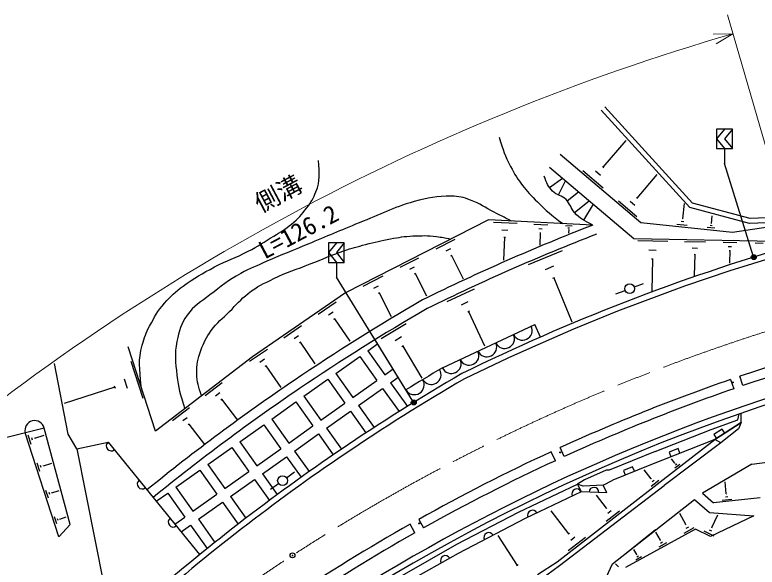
# Model space of a CAD drawing. Units: millimetres, scale not verified. Extents: x 40000 to 680000, y 20000 to 380000.
# Drawn here: x 379477 to 455064, y 243583 to 299827 of the extents above; entities that cross this region are included whole.
import ezdxf
from ezdxf.enums import TextEntityAlignment as Align

# ---------------------------------------------------------------- set-up
doc = ezdxf.new("R2010")
doc.units = ezdxf.units.MM
doc.header["$LTSCALE"] = 1000
doc.header["$PDMODE"] = 32
doc.header["$PDSIZE"] = 500
doc.linetypes.add('CHAIN', pattern=[18.5, 12, -1.5, 3.5, -1.5])
for name, color, linetype, lineweight in [('S-BGD', 7, 'Continuous', 25), ('S-BMK', 2, 'CHAIN', 13), ('S-STR-HTXT', 7, 'Continuous', 13), ('S-STR-STRC', 7, 'Continuous', 25)]:
    doc.layers.add(name, color=color, linetype=linetype, lineweight=lineweight)
doc.styles.add('@ＭＳ ゴシック', font='')
doc.styles.add('ＭＳ ゴシック', font='')
doc.styles.get('@ＭＳ ゴシック').set_extended_font_data('@MS Gothic')
doc.styles.get('ＭＳ ゴシック').set_extended_font_data('MS Gothic')

msp = doc.modelspace()

# ---------------------------------------------------------------- linework, layer by layer
at = {"layer": 'S-BGD'}
for p, q in [((448486, 280661), (439538, 290458)), ((448216, 280216), (439169, 290121)), ((439395, 284313), (441710, 287044)), ((433915, 284329), (442515, 277038)), ((439459, 284258), (439330, 284368)), ((439377, 282189), (437303, 283947)), ((439126, 283471), (438608, 283910)), ((442831, 281172), (444873, 283581)), ((433909, 282252), (435245, 283201)), ((434826, 281483), (435560, 282934)), ((435714, 280899), (436884, 281812)), ((442889, 281123), (442774, 281221)), ((436467, 279699), (437955, 280903)), ((437412, 278909), (438386, 280538)), ((442816, 279274), (440962, 280846)), ((442592, 280420), (442128, 280812)), ((447487, 279068), (447649, 280615)), ((454340, 279087), (448486, 280661)), ((454283, 278585), (448216, 280216)), ((427724, 278944), (413148, 271514)), ((438340, 278424), (427724, 278944)), ((447520, 279065), (447454, 279072)), ((450410, 278595), (450490, 279356)), ((460045, 279284), (454340, 279087)), ((428201, 278720), (430636, 278601)), ((432313, 278519), (433734, 278449)), ((435564, 278360), (436217, 278328)), ((447948, 278380), (446894, 278491)), ((447586, 278738), (447322, 278766)), ((450750, 278087), (449972, 278168)), ((450483, 278351), (450288, 278371)), ((450434, 278592), (450386, 278597)), ((460143, 278787), (454283, 278585)), ((429078, 277945), (429687, 277915)), ((432825, 278067), (433180, 278049)), ((432982, 277632), (432920, 276377)), ((432937, 277634), (433026, 277629)), ((435799, 278152), (435963, 278144)), ((435851, 277953), (435892, 277951)), ((435871, 277952), (435854, 277591)), ((422378, 275994), (424306, 276977)), ((429347, 277200), (429231, 274832)), ((429271, 277203), (429423, 277196)), ((442515, 277038), (460286, 276703)), ((442899, 276831), (445960, 276773)), ((447662, 276741), (449798, 276701)), ((451593, 276667), (452982, 276641)), ((423396, 275784), (423878, 276030)), ((448451, 276085), (448985, 276075)), ((452106, 276240), (452453, 276234)), ((454850, 276605), (455688, 276589)), ((423872, 275298), (423992, 275359)), ((423932, 275329), (425144, 272951)), ((431771, 274408), (435232, 275840)), ((444029, 275891), (444794, 275877)), ((448639, 275441), (448773, 275438)), ((448706, 275439), (448665, 273259)), ((452228, 275821), (452315, 275820)), ((452271, 275820), (452247, 274539)), ((418715, 274127), (420603, 275090)), ((444299, 274968), (444490, 274964)), ((444395, 274966), (444332, 271675)), ((419712, 273922), (420184, 274162)), ((433499, 273907), (434364, 274265)), ((414947, 272207), (416969, 273237)), ((420177, 273446), (420295, 273506)), ((420236, 273476), (421395, 271203)), ((434253, 273003), (434469, 273092)), ((434361, 273047), (436209, 268581)), ((416015, 271987), (416520, 272245)), ((442558, 272114), (443493, 272469)), ((413148, 271514), (403676, 264992)), ((416513, 271477), (416640, 271542)), ((416576, 271509), (417801, 269107)), ((423515, 270648), (426288, 271941)), ((440688, 271404), (441623, 271759)), ((410347, 269342), (412186, 270609)), ((424943, 270301), (425636, 270624)), ((411416, 269266), (411876, 269582)), ((425591, 269590), (425764, 269671)), ((425677, 269630), (427316, 266114)), ((411969, 268833), (412084, 268912)), ((412026, 268872), (413589, 266603)), ((416762, 266871), (419336, 268409)), ((406864, 266944), (408675, 268191)), ((423018, 263874), (432422, 268293)), ((432986, 267011), (432422, 268293)), ((407917, 266868), (408370, 267180)), ((418189, 266675), (418832, 267060)), ((408461, 266442), (408574, 266520)), ((408518, 266481), (410032, 264282)), ((415415, 265621), (416410, 266328)), ((418892, 266047), (419053, 266144)), ((418972, 266096), (420918, 262841)), ((393807, 257448), (391028, 266012)), ((403381, 264546), (405192, 265793)), ((415415, 265621), (417154, 263176)), ((403676, 264992), (393807, 257448)), ((404434, 264470), (404887, 264782)), ((412155, 263303), (414600, 265041)), ((414600, 265041), (416339, 262596)), ((384916, 257138), (383526, 264327)), ((391294, 264545), (392517, 260776)), ((404978, 264044), (405091, 264122)), ((405035, 264083), (406549, 261884)), ((412155, 263303), (413894, 260858)), ((417154, 263176), (417989, 263770)), ((390622, 262765), (390928, 261822)), ((398856, 261056), (400592, 262383)), ((408895, 260985), (411340, 262723)), ((411340, 262723), (413079, 260278)), ((413894, 260858), (416339, 262596)), ((417733, 262361), (418516, 262917)), ((417733, 262361), (419444, 259955)), ((452353, 262692), (452679, 261747)), ((453621, 262070), (453299, 263016)), ((389644, 261927), (384514, 260262)), ((389606, 262044), (389682, 261809)), ((414473, 260043), (416918, 261781)), ((416918, 261781), (418595, 259424)), ((399905, 261033), (400339, 261364)), ((408895, 260985), (410634, 258540)), ((400466, 260636), (400575, 260719)), ((400520, 260678), (402144, 258554)), ((405635, 258667), (408080, 260405)), ((408080, 260405), (409819, 257960)), ((410634, 258540), (413079, 260278)), ((414473, 260043), (416064, 257805)), ((395547, 258527), (397262, 259837)), ((411213, 257725), (413658, 259463)), ((413658, 259463), (415226, 257258)), ((396583, 258504), (397012, 258831)), ((405635, 258667), (407374, 256222)), ((450368, 257588), (453090, 258586)), ((453090, 258586), (453244, 259191)), ((453437, 258303), (453447, 259260)), ((397137, 258112), (397244, 258194)), ((397191, 258153), (398791, 256060)), ((402376, 256349), (404821, 258087)), ((404821, 258087), (406559, 255642)), ((407374, 256222), (409819, 257960)), ((450771, 256584), (453437, 258303)), ((453437, 258303), (450771, 256584)), ((453437, 258303), (453165, 257653)), ((382472, 257751), (370172, 254623)), ((383957, 246670), (380534, 257258)), ((381123, 256087), (380825, 257009)), ((381527, 256727), (382461, 257028)), ((385123, 247943), (382472, 257751)), ((385796, 255622), (384916, 257138)), ((407953, 255407), (410398, 257145)), ((410398, 257145), (411903, 255029)), ((411213, 257725), (412730, 255592)), ((444681, 255373), (450368, 257588)), ((451485, 257639), (450645, 257097)), ((450645, 257097), (450916, 256677)), ((453165, 257653), (451362, 256259)), ((451756, 257219), (451485, 257639)), ((381288, 256522), (381213, 256753)), ((381537, 256698), (381518, 256756)), ((385796, 255622), (388973, 256310)), ((388973, 256310), (398295, 244858)), ((402376, 256349), (404114, 253904)), ((450771, 256584), (444123, 253980)), ((450771, 256584), (444123, 253980)), ((445196, 252284), (450771, 256584)), ((451362, 256259), (445603, 251884)), ((451362, 256259), (450771, 256584)), ((385796, 255622), (388808, 240466)), ((399116, 254031), (401561, 255769)), ((401561, 255769), (403299, 253324)), ((404114, 253904), (406559, 255642)), ((435419, 254842), (435004, 255752)), ((447025, 255653), (446094, 255288)), ((447207, 255188), (447025, 255653)), ((404694, 253089), (407138, 254827)), ((407138, 254827), (408625, 252737)), ((407953, 255407), (409440, 253316)), ((434515, 254427), (434095, 255335)), ((444681, 255373), (440003, 253456)), ((446094, 255288), (446276, 254823)), ((382018, 253318), (381742, 254173)), ((382393, 253911), (383230, 254182)), ((399116, 254031), (400854, 251586)), ((444123, 253980), (440352, 252438)), ((444123, 253980), (440352, 252438)), ((445212, 254425), (445218, 254409)), ((446695, 254158), (446343, 254612)), ((447177, 254052), (446678, 253665)), ((446711, 254170), (446679, 254146)), ((446873, 254056), (446749, 253960)), ((454527, 254085), (449489, 251121)), ((454527, 254085), (457606, 254453)), ((382171, 253722), (382102, 253935)), ((382401, 253885), (382384, 253938)), ((395856, 251713), (398301, 253451)), ((398301, 253451), (400039, 251006)), ((400854, 251586), (403299, 253324)), ((407142, 252692), (407951, 253279)), ((439684, 253453), (437480, 252469)), ((440003, 253456), (439684, 253453)), ((442371, 253804), (441446, 253425)), ((441446, 253425), (441635, 252962)), ((442561, 253341), (442371, 253804)), ((444286, 252583), (443570, 253507)), ((401434, 250771), (403879, 252509)), ((403879, 252509), (405392, 250381)), ((404694, 253089), (406196, 250976)), ((437480, 252469), (436775, 252028)), ((444311, 252602), (444260, 252563)), ((395856, 251713), (397594, 249268)), ((405522, 251518), (406332, 252105)), ((430772, 249169), (436775, 252028)), ((434686, 244120), (445196, 252284)), ((434951, 243764), (445603, 251884)), ((437358, 251836), (436775, 252028)), ((436775, 252028), (437143, 251262)), ((439389, 251923), (437358, 251836)), ((439389, 251923), (440352, 252438)), ((439745, 251157), (439389, 251923)), ((445061, 252412), (444257, 251790)), ((444573, 252420), (444372, 252264)), ((451924, 251060), (451795, 252266)), ((382891, 250616), (382636, 251405)), ((383032, 250989), (382969, 251186)), ((383245, 251139), (383229, 251189)), ((383237, 251164), (383981, 251404)), ((393867, 250298), (395041, 251133)), ((395041, 251133), (396779, 248688)), ((397594, 249268), (400039, 251006)), ((437143, 251262), (431442, 248526)), ((439745, 251157), (437143, 251262)), ((449489, 251121), (450633, 250123)), ((451893, 251057), (451954, 251063)), ((401434, 250771), (402997, 248572)), ((439723, 249585), (438689, 250919)), ((440337, 243932), (448701, 250481)), ((448701, 250481), (450225, 249152)), ((455381, 250630), (450633, 250123)), ((451494, 250416), (452480, 250521)), ((451832, 250751), (452078, 250777)), ((398174, 248453), (400619, 250191)), ((400619, 250191), (402204, 247962)), ((439766, 249618), (439680, 249552)), ((383744, 247979), (383509, 248704)), ((384062, 248483), (384713, 248693)), ((395764, 247967), (396779, 248688)), ((424478, 245913), (430772, 249169)), ((435892, 246981), (434077, 249323)), ((441038, 249295), (439675, 248239)), ((440210, 249308), (439869, 249044)), ((447811, 247928), (447194, 249050)), ((450225, 249152), (454731, 248795)), ((454731, 248795), (450322, 246720)), ((450455, 247634), (451073, 248898)), ((383873, 248322), (383815, 248503)), ((383957, 246670), (385123, 247943)), ((384069, 248460), (384054, 248505)), ((398174, 248453), (399843, 246105)), ((420220, 247089), (419728, 247959)), ((420603, 248452), (421092, 247580)), ((431442, 248526), (424602, 244973)), ((447780, 247911), (447842, 247945)), ((396397, 247189), (397359, 247873)), ((397359, 247873), (399061, 245479)), ((441409, 244766), (444725, 247413)), ((448798, 247466), (441666, 243543)), ((447642, 247058), (448636, 247605)), ((447851, 247561), (448099, 247698)), ((450322, 246720), (448798, 247466)), ((449648, 247273), (450664, 246775)), ((450178, 247391), (450432, 247267)), ((450423, 247649), (450486, 247618)), ((430647, 243765), (428688, 246821)), ((437573, 246611), (435830, 245260)), ((435946, 247023), (435837, 246939)), ((436514, 246627), (436079, 246289)), ((445206, 246332), (444759, 247144)), ((418925, 242748), (424478, 245913)), ((445072, 245645), (445857, 246077)), ((445181, 246318), (445230, 246345)), ((445237, 246042), (445434, 246150)), ((424602, 244973), (419412, 242068)), ((442805, 244860), (442515, 245387)), ((442704, 244342), (443296, 244668)), ((442786, 244850), (442823, 244871)), ((442828, 244642), (442976, 244723)), ((430721, 243813), (430574, 243718)), ((432681, 242835), (434686, 244120)), ((432993, 242313), (434951, 243764)), ((438942, 240885), (440337, 243932)), ((440946, 243613), (440645, 243921)), ((440933, 243600), (440959, 243625))]:
    msp.add_line(p, q, dxfattribs=at)
for centre, radius in [((442090, 271936), 500), ((452586, 262396), 50), ((435015, 255273), 50), ((406737, 252399), 500), ((420640, 248030), 50)]:
    msp.add_circle(centre, radius, dxfattribs=at)
for centre, radius, start, end in [((516575, 76983), 207000, 94.65004, 116.17171), ((516575, 76983), 216100, 111.22507, 116.25484), ((516575, 76983), 215100, 111.22507, 116.24605), ((516575, 76983), 207600, 106.15045, 116.17741), ((528680, 84512), 215171, 120.03519, 124.14466), ((528680, 84512), 214171, 120.04401, 124.14144), ((516575, 76983), 193500, 94.73187, 128.35277), ((431163, 267701), 1000, 205.16822, 25.16822), ((516575, 76983), 196500, 103.35965, 108.78509), ((429353, 266850), 1000, 205.16822, 25.16822), ((516575, 76983), 195500, 103.35965, 108.78509), ((427543, 266000), 1000, 205.16822, 25.16822), ((425733, 265149), 1000, 205.16822, 25.16822), ((423923, 264299), 1000, 205.16822, 25.16822), ((528680, 84512), 208171, 120.50255, 121.69524), ((528680, 84512), 206671, 120.11295, 124.14144), ((421876, 263185), 1000, 211.09889, 31.09889), ((528053, 85437), 214054, 124.14143, 129.14333), ((528680, 84512), 206071, 120.11868, 124.14144), ((420163, 262152), 1000, 211.09889, 31.09889), ((516575, 76983), 196500, 109.07667, 114.52706), ((528053, 85437), 213054, 124.14143, 129.14333), ((516575, 76983), 195500, 109.07667, 114.52706), ((516575, 76983), 192900, 107.86939, 128.35277), ((381503, 257505), 1000, 14.26844, 194.26844), ((389289, 255922), 500, 129.14333, 309.14333), ((528053, 85437), 205554, 124.14143, 131.29743), ((528053, 85437), 204954, 124.14143, 131.37696), ((516575, 76983), 196500, 114.81864, 119.23589), ((516575, 76983), 195500, 114.81864, 119.23589), ((392445, 252044), 500, 129.14333, 309.14333), ((438444, 251209), 500, 357.67747, 177.67747), ((436693, 251046), 500, 25.6351, 205.6351), ((432185, 248883), 500, 25.6351, 205.6351), ((395602, 248167), 500, 129.14333, 309.14333), ((516575, 76983), 196500, 119.52897, 123.78521), ((516575, 76983), 195500, 119.52897, 123.78521), ((427736, 246601), 500, 27.4485, 207.4485), ((423321, 244256), 500, 29.24256, 209.24256)]:
    msp.add_arc(centre, radius, start, end, dxfattribs=at)
for points, knots in [([(428783, 287364), (429195, 285987), (429386, 285502), (429958, 284393), (430771, 282816), (431450, 282030), (432700, 280770), (433631, 279831), (434033, 279493), (435276, 278574)], [0, 0, 0, 0, 1, 1, 1, 2, 2, 2, 3, 3, 3, 3]), ([(392324, 262018), (392188, 263864), (392012, 264630), (392458, 266204), (392677, 266979), (392816, 267419), (393198, 268128), (393712, 269084), (393992, 269646), (394714, 270458), (395380, 271206), (395798, 271595), (396600, 272196), (397778, 273078), (398519, 273464), (399818, 274156), (401112, 274846), (401926, 275055), (403220, 275746), (404272, 276308), (404840, 276662), (405846, 277300), (406567, 277757), (406999, 277978), (407659, 278520), (408346, 279085), (408672, 279478), (409212, 280185), (409656, 280765), (409865, 281133), (410137, 281812), (410599, 282969), (410470, 283622), (410395, 284993)], [0, 0, 0, 0, 1, 1, 1, 2, 2, 2, 3, 3, 3, 4, 4, 4, 5, 5, 5, 6, 6, 6, 7, 7, 7, 8, 8, 8, 9, 9, 9, 10, 10, 10, 11, 11, 11, 11]), ([(438340, 278424), (437463, 278873), (437051, 279033), (436467, 279699), (436063, 280159), (436041, 280576), (435612, 281012), (435168, 281462), (434682, 281417), (434237, 281867), (433757, 282353), (433640, 282700), (433382, 283394)], [0, 0, 0, 0, 1, 1, 1, 2, 2, 2, 3, 3, 3, 4, 4, 4, 4]), ([(430049, 278830), (429193, 279265), (428978, 279375), (428293, 279725), (427349, 280208), (426865, 280580), (425877, 280966), (425151, 281250), (424699, 281342), (423919, 281358), (422424, 281388), (421572, 281207), (420132, 280803), (417882, 280171), (416720, 279517), (414550, 278648), (412486, 277822), (411347, 277317), (409295, 276461), (407675, 275786), (406755, 275438), (405149, 274731), (404095, 274267), (403481, 274049), (402473, 273491), (401167, 272768), (400514, 272224), (399339, 271304), (398386, 270558), (397711, 270242), (397021, 269247), (396382, 268325), (396188, 267673), (395977, 266571), (395725, 265256), (395826, 264473), (395977, 263143), (396131, 261779), (396302, 261247), (396781, 259721)], [0, 0, 0, 0, 1, 1, 1, 2, 2, 2, 3, 3, 3, 4, 4, 4, 5, 5, 5, 6, 6, 6, 7, 7, 7, 8, 8, 8, 9, 9, 9, 10, 10, 10, 11, 11, 11, 12, 12, 12, 13, 13, 13, 13]), ([(398498, 261034), (398163, 261974), (398028, 262378), (398001, 263274), (397972, 264219), (398113, 264764), (398425, 265657), (398719, 266496), (398949, 266959), (399470, 267680), (400082, 268528), (400589, 268868), (401330, 269606), (402069, 270342), (402426, 270822), (403251, 271460), (404176, 272175), (404788, 272453), (405839, 272967), (407246, 273655), (408106, 273878), (409562, 274456), (410894, 274985), (411619, 275340), (412977, 275800), (413829, 276089), (414319, 276216), (415192, 276436), (416180, 276685), (416731, 276842), (417735, 277017), (418616, 277171), (419112, 277273), (420005, 277308), (420948, 277345), (421485, 277377), (422421, 277253), (422993, 277177), (423207, 277142), (423874, 276982)], [0, 0, 0, 0, 1, 1, 1, 2, 2, 2, 3, 3, 3, 4, 4, 4, 5, 5, 5, 6, 6, 6, 7, 7, 7, 8, 8, 8, 9, 9, 9, 10, 10, 10, 11, 11, 11, 12, 12, 12, 13, 13, 13, 13])]:
    msp.add_open_spline(points, degree=3, knots=knots, dxfattribs=at)
msp.add_point((407747, 244783), dxfattribs=at)
msp.add_point((407747, 244783), dxfattribs=at)
at = {"layer": 'S-BMK'}
msp.add_arc((516575, 76983), 200000, 102.06827, 128.69655, dxfattribs=at)
at = {"layer": 'S-STR-HTXT'}
for p, q in [((458551, 277351), (452042, 299827)), ((452598, 297906), (450599, 297866)), ((450887, 296872), (452598, 297906))]:
    msp.add_line(p, q, dxfattribs=at)
msp.add_arc((516575, 76983), 230000, 106.15045, 130.50118, dxfattribs=at)
at = {"layer": 'S-STR-STRC'}
for p, q in [((450940, 288200), (450940, 286200)), ((451740, 286200), (451740, 284700)), ((435014, 285625), (443214, 278675)), ((454674, 275297), (451739, 284700)), ((443214, 278675), (452554, 277697)), ((452554, 277697), (459842, 278777)), ((411414, 276622), (411414, 274622)), ((412214, 274622), (412214, 273122)), ((420016, 260487), (412214, 273122)), ((420016, 260487), (416155, 266740))]:
    msp.add_line(p, q, dxfattribs=at)
for points in [[(450940, 286200), (452540, 286200), (452540, 288200), (450940, 288200)], [(451740, 288200), (450940, 287200), (451740, 286200)], [(452540, 288200), (451740, 287200), (452540, 286200)], [(411414, 274622), (413014, 274622), (413014, 276622), (411414, 276622)], [(412214, 276622), (411414, 275622), (412214, 274622)], [(413014, 276622), (412214, 275622), (413014, 274622)]]:
    msp.add_lwpolyline(points, dxfattribs=at)
for centre, radius in [((454719, 275154), 150), ((454719, 275154), 120), ((454719, 275154), 90), ((454719, 275154), 60), ((454719, 275154), 30), ((420095, 260359), 150), ((420095, 260359), 120), ((420095, 260359), 90), ((420095, 260359), 60), ((420095, 260359), 30)]:
    msp.add_circle(centre, radius, dxfattribs=at)
for p in [(454719, 275154), (420095, 260359)]:
    msp.add_point(p, dxfattribs=at)

# ---------------------------------------------------------------- texts
at = {"layer": 'S-STR-HTXT', "style": 'ＭＳ ゴシック'}
msp.add_text('側溝', height=1833, rotation=28.015, dxfattribs=at).set_placement((406974, 280327), align=Align.BOTTOM_CENTER)
at = {"layer": 'S-STR-HTXT', "style": '@ＭＳ ゴシック'}
msp.add_text('L=126.2', height=1833, rotation=28.015, dxfattribs=at).set_placement((407913, 278561), align=Align.TOP_CENTER)

doc.saveas('drawing.dxf')
